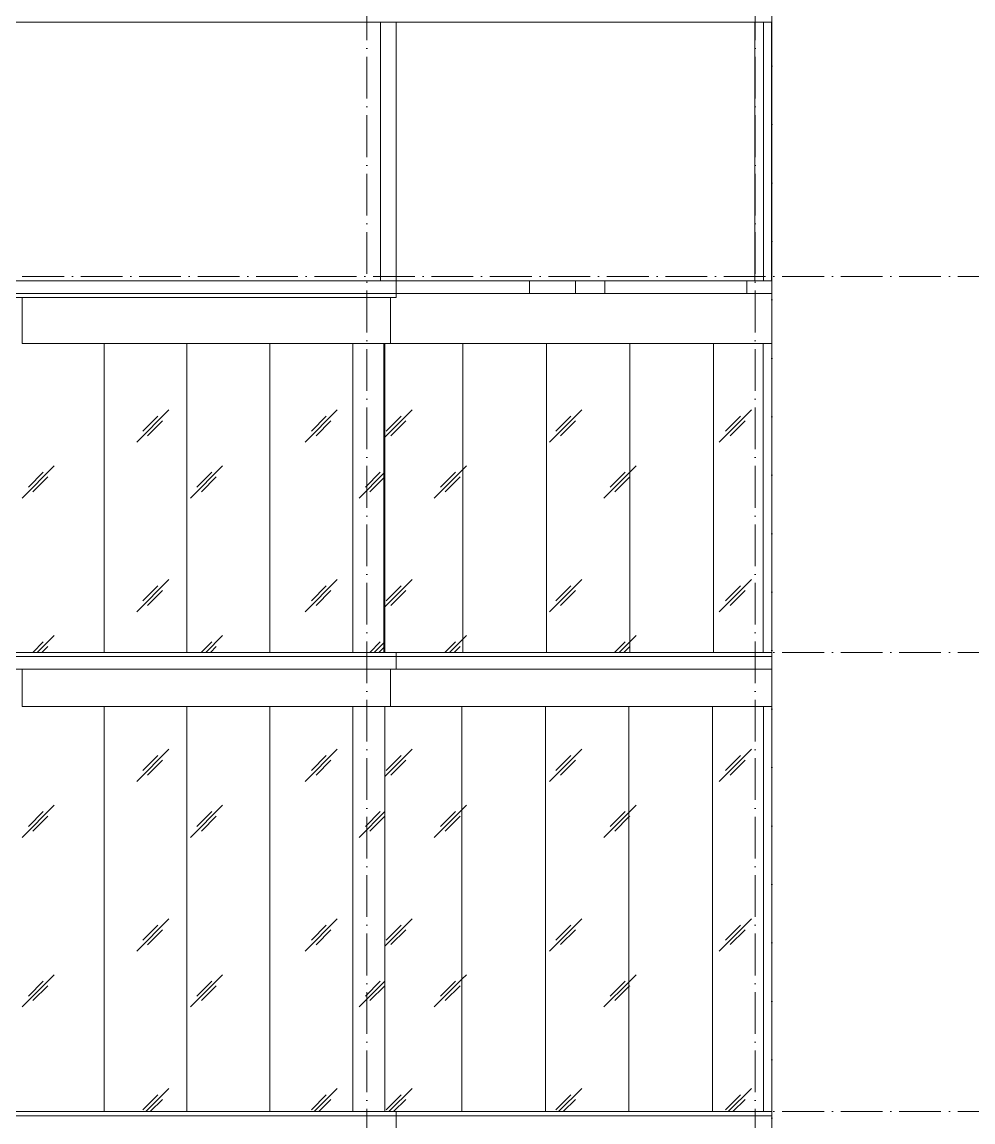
# Model space of a CAD drawing. Header units: millimetres. Extents: x -8482 to 130249, y -7482 to 93550.
# Drawn here: x 33621 to 45009, y 5375 to 18550 of the extents above; entities that cross this region are included whole.
import ezdxf

# ---------------------------------------------------------------- set-up
doc = ezdxf.new("R2010")
doc.units = ezdxf.units.MM
doc.linetypes.add('Grid Line', pattern=[14, 10, -2, 0, -2])
for name, color, linetype, lineweight in [('KINH', 152, 'Continuous', 5), ('NET CAT', 3, 'Continuous', 5), ('NET CATConcrete', 3, 'Continuous', 5), ('NET-THAY', 2, 'Continuous', 9), ('TRUC', 225, 'Continuous', 5)]:
    doc.layers.add(name, color=color, linetype=linetype, lineweight=lineweight)
pattern_1 = [(45, (19748.1, 1401.6), (0, 2032), [253.6, -2620.09]), (45, (19693, 1456.7), (0, 2032), [253.6, -2620.09]), (45, (19617, 1325.7), (0, 2032), [546.2, -2327.48]), (45, (18366.3, 2763), (0, 2032), [253.6, -2620.09]), (45, (18311.2, 2818.2), (0, 2032), [253.6, -2620.09]), (45, (18235.3, 2687.1), (0, 2032), [546.2, -2327.48])]
pattern_2 = [(45.204, (12929.5, 1401.6), (0.002, 2032), [252.7, -2610.8]), (45.204, (12874.7, 1456.7), (0.002, 2032), [252.7, -2610.8]), (45.204, (12799.4, 1325.7), (0.002, 2032), [544.27, -2319.24]), (45.204, (11557.5, 2763), (0.002, 2032), [252.7, -2610.8]), (45.204, (11502.7, 2818.2), (0.002, 2032), [252.7, -2610.8]), (45.204, (11427.4, 2687.1), (0.002, 2032), [544.27, -2319.24])]

# ---------------------------------------------------------------- blocks, each defined once
blk = doc.blocks.new('System Panel - Glazed-540955-MẶT ĐỨNG TRỤC A-Q')
at = {"layer": 'KINH'}
h = blk.add_hatch(dxfattribs=at)
h.set_pattern_fill('FP_6', color=256, style=0, pattern_type=2)
h.set_pattern_definition(pattern_1)
h.paths.add_polyline_path([(38103, 5500), (38888, 5500), (38888, 10350), (37966, 10350), (37966, 5500)], flags=0)
at = {"layer": 'KINH', "color": 10}
blk.add_line((38888, 5500), (38888, 10350), dxfattribs=at)
blk = doc.blocks.new('System Panel - Glazed-V102-MẶT ĐỨNG TRỤC A-Q')
at = {"layer": 'KINH'}
h = blk.add_hatch(dxfattribs=at)
h.set_pattern_fill('FP_6', color=256, style=0, pattern_type=2)
h.set_pattern_definition(pattern_1)
h.paths.add_polyline_path([(39888, 5500), (39888, 10350), (38888, 10350), (38888, 5500)], flags=0)
at = {"layer": 'KINH', "color": 10}
for p, q in [((38888, 10350), (38888, 5500)), ((39888, 5500), (39888, 10350))]:
    blk.add_line(p, q, dxfattribs=at)
blk = doc.blocks.new('System Panel - Glazed-V103-MẶT ĐỨNG TRỤC A-Q')
at = {"layer": 'KINH'}
h = blk.add_hatch(dxfattribs=at)
h.set_pattern_fill('FP_6', color=256, style=0, pattern_type=2)
h.set_pattern_definition(pattern_1)
h.paths.add_polyline_path([(40888, 5500), (40888, 10350), (39888, 10350), (39888, 5500)], flags=0)
at = {"layer": 'KINH', "color": 10}
for p, q in [((39888, 10350), (39888, 5500)), ((40888, 5500), (40888, 10350))]:
    blk.add_line(p, q, dxfattribs=at)
blk = doc.blocks.new('System Panel - Glazed-V104-MẶT ĐỨNG TRỤC A-Q')
at = {"layer": 'KINH'}
h = blk.add_hatch(dxfattribs=at)
h.set_pattern_fill('FP_6', color=256, style=0, pattern_type=2)
h.set_pattern_definition(pattern_1)
h.paths.add_polyline_path([(41888, 5500), (41888, 10350), (40888, 10350), (40888, 5500), (40944, 5500)], flags=0)
at = {"layer": 'KINH', "color": 10}
for p, q in [((40888, 10350), (40888, 5500)), ((41888, 5500), (41888, 10350))]:
    blk.add_line(p, q, dxfattribs=at)
blk = doc.blocks.new('System Panel - Glazed-612453-MẶT ĐỨNG TRỤC A-Q')
at = {"layer": 'KINH'}
h = blk.add_hatch(dxfattribs=at)
h.set_pattern_fill('FP_6', color=256, style=0, pattern_type=2)
h.set_pattern_definition(pattern_1)
h.paths.add_polyline_path([(42500, 5500), (42500, 10350), (41888, 10350), (41888, 5500)], flags=0)
at = {"layer": 'KINH', "color": 10}
for p, q in [((41888, 10350), (41888, 5500)), ((42500, 5500), (42500, 10350))]:
    blk.add_line(p, q, dxfattribs=at)
blk = doc.blocks.new('System Panel - Glazed-V160-MẶT ĐỨNG TRỤC A-Q')
at = {"layer": 'KINH'}
h = blk.add_hatch(dxfattribs=at)
h.set_pattern_fill('FP_11', color=256, style=0, pattern_type=2)
h.set_pattern_definition(pattern_2)
h.paths.add_polyline_path([(34603, 5500), (34603, 10350), (33621, 10350), (33621, 5500), (34551, 5500)], flags=0)
at = {"layer": 'KINH', "color": 10}
blk.add_line((34603, 5500), (34603, 10350), dxfattribs=at)
blk = doc.blocks.new('System Panel - Glazed-V161-MẶT ĐỨNG TRỤC A-Q')
at = {"layer": 'KINH'}
h = blk.add_hatch(dxfattribs=at)
h.set_pattern_fill('FP_11', color=256, style=0, pattern_type=2)
h.set_pattern_definition(pattern_2)
h.paths.add_polyline_path([(35084, 5500), (35596, 5500), (35596, 10350), (34603, 10350), (34603, 5500)], flags=0)
at = {"layer": 'KINH', "color": 10}
for p, q in [((34603, 10350), (34603, 5500)), ((35596, 5500), (35596, 10350))]:
    blk.add_line(p, q, dxfattribs=at)
blk = doc.blocks.new('System Panel - Glazed-V162-MẶT ĐỨNG TRỤC A-Q')
at = {"layer": 'KINH'}
h = blk.add_hatch(dxfattribs=at)
h.set_pattern_fill('FP_11', color=256, style=0, pattern_type=2)
h.set_pattern_definition(pattern_2)
h.paths.add_polyline_path([(36589, 5500), (36589, 10350), (35596, 10350), (35596, 5500), (35616, 5500)], flags=0)
at = {"layer": 'KINH', "color": 10}
for p, q in [((35596, 10350), (35596, 5500)), ((36589, 5500), (36589, 10350))]:
    blk.add_line(p, q, dxfattribs=at)
blk = doc.blocks.new('System Panel - Glazed-V163-MẶT ĐỨNG TRỤC A-Q')
at = {"layer": 'KINH'}
h = blk.add_hatch(dxfattribs=at)
h.set_pattern_fill('FP_11', color=256, style=0, pattern_type=2)
h.set_pattern_definition(pattern_2)
h.paths.add_polyline_path([(36682, 5500), (37582, 5500), (37582, 10350), (36589, 10350), (36589, 5500)], flags=0)
at = {"layer": 'KINH', "color": 10}
for p, q in [((36589, 10350), (36589, 5500)), ((37582, 5500), (37582, 10350))]:
    blk.add_line(p, q, dxfattribs=at)
blk = doc.blocks.new('System Panel - Glazed-615592-MẶT ĐỨNG TRỤC A-Q')
at = {"layer": 'KINH'}
h = blk.add_hatch(dxfattribs=at)
h.set_pattern_fill('FP_11', color=256, style=0, pattern_type=2)
h.set_pattern_definition(pattern_2)
h.paths.add_polyline_path([(37582, 5500), (37966, 5500), (37966, 10350), (37582, 10350), (37582, 7743)], flags=0)
at = {"layer": 'KINH', "color": 10}
for p, q in [((37582, 10350), (37582, 5500)), ((37966, 5500), (37966, 10350))]:
    blk.add_line(p, q, dxfattribs=at)
blk = doc.blocks.new('System Panel - Glazed-610734-MẶT ĐỨNG TRỤC A-Q')
at = {"layer": 'KINH'}
h = blk.add_hatch(dxfattribs=at)
h.set_pattern_fill('FP_6', color=256, style=0, pattern_type=2)
h.set_pattern_definition(pattern_1)
h.paths.add_polyline_path([(38900, 11000), (38900, 14700), (37965, 14700), (37965, 11000), (38101, 11000)], flags=0)
at = {"layer": 'KINH', "color": 10}
blk.add_line((38900, 11000), (38900, 14700), dxfattribs=at)
blk = doc.blocks.new('System Panel - Glazed-V186-MẶT ĐỨNG TRỤC A-Q')
at = {"layer": 'KINH'}
h = blk.add_hatch(dxfattribs=at)
h.set_pattern_fill('FP_6', color=256, style=0, pattern_type=2)
h.set_pattern_definition(pattern_1)
h.paths.add_polyline_path([(38900, 11000), (39900, 11000), (39900, 14700), (38900, 14700), (38900, 13605)], flags=0)
at = {"layer": 'KINH', "color": 10}
for p, q in [((38900, 14700), (38900, 11000)), ((39900, 11000), (39900, 14700))]:
    blk.add_line(p, q, dxfattribs=at)
blk = doc.blocks.new('System Panel - Glazed-V187-MẶT ĐỨNG TRỤC A-Q')
at = {"layer": 'KINH'}
h = blk.add_hatch(dxfattribs=at)
h.set_pattern_fill('FP_6', color=256, style=0, pattern_type=2)
h.set_pattern_definition(pattern_1)
h.paths.add_polyline_path([(39900, 11000), (40900, 11000), (40900, 14700), (39900, 14700), (39900, 13605)], flags=0)
at = {"layer": 'KINH', "color": 10}
for p, q in [((39900, 14700), (39900, 11000)), ((40900, 11000), (40900, 14700))]:
    blk.add_line(p, q, dxfattribs=at)
blk = doc.blocks.new('System Panel - Glazed-V188-MẶT ĐỨNG TRỤC A-Q')
at = {"layer": 'KINH'}
h = blk.add_hatch(dxfattribs=at)
h.set_pattern_fill('FP_6', color=256, style=0, pattern_type=2)
h.set_pattern_definition(pattern_1)
h.paths.add_polyline_path([(40944, 11000), (41900, 11000), (41900, 14700), (40900, 14700), (40900, 11000)], flags=0)
at = {"layer": 'KINH', "color": 10}
for p, q in [((40900, 14700), (40900, 11000)), ((41900, 11000), (41900, 14700))]:
    blk.add_line(p, q, dxfattribs=at)
blk = doc.blocks.new('System Panel - Glazed-610735-MẶT ĐỨNG TRỤC A-Q')
at = {"layer": 'KINH'}
h = blk.add_hatch(dxfattribs=at)
h.set_pattern_fill('FP_6', color=256, style=0, pattern_type=2)
h.set_pattern_definition(pattern_1)
h.paths.add_polyline_path([(42497, 11000), (42497, 14700), (41900, 14700), (41900, 11000)], flags=0)
at = {"layer": 'KINH', "color": 10}
for p, q in [((41900, 14700), (41900, 11000)), ((42497, 11000), (42497, 14700))]:
    blk.add_line(p, q, dxfattribs=at)
blk = doc.blocks.new('System Panel - Glazed-V245-MẶT ĐỨNG TRỤC A-Q')
at = {"layer": 'KINH'}
h = blk.add_hatch(dxfattribs=at)
h.set_pattern_fill('FP_11', color=256, style=0, pattern_type=2)
h.set_pattern_definition(pattern_2)
h.paths.add_polyline_path([(34551, 11000), (34603, 11000), (34603, 14700), (33621, 14700), (33621, 11000)], flags=0)
at = {"layer": 'KINH', "color": 10}
blk.add_line((34603, 11000), (34603, 14700), dxfattribs=at)
blk = doc.blocks.new('System Panel - Glazed-V246-MẶT ĐỨNG TRỤC A-Q')
at = {"layer": 'KINH'}
h = blk.add_hatch(dxfattribs=at)
h.set_pattern_fill('FP_11', color=256, style=0, pattern_type=2)
h.set_pattern_definition(pattern_2)
h.paths.add_polyline_path([(35596, 11000), (35596, 14700), (34603, 14700), (34603, 11000), (35084, 11000)], flags=0)
at = {"layer": 'KINH', "color": 10}
for p, q in [((34603, 14700), (34603, 11000)), ((35596, 11000), (35596, 14700))]:
    blk.add_line(p, q, dxfattribs=at)
blk = doc.blocks.new('System Panel - Glazed-V247-MẶT ĐỨNG TRỤC A-Q')
at = {"layer": 'KINH'}
h = blk.add_hatch(dxfattribs=at)
h.set_pattern_fill('FP_11', color=256, style=0, pattern_type=2)
h.set_pattern_definition(pattern_2)
h.paths.add_polyline_path([(35616, 11000), (36589, 11000), (36589, 14700), (35596, 14700), (35596, 11000)], flags=0)
at = {"layer": 'KINH', "color": 10}
for p, q in [((35596, 14700), (35596, 11000)), ((36589, 11000), (36589, 14700))]:
    blk.add_line(p, q, dxfattribs=at)
blk = doc.blocks.new('System Panel - Glazed-V248-MẶT ĐỨNG TRỤC A-Q')
at = {"layer": 'KINH'}
h = blk.add_hatch(dxfattribs=at)
h.set_pattern_fill('FP_11', color=256, style=0, pattern_type=2)
h.set_pattern_definition(pattern_2)
h.paths.add_polyline_path([(37582, 11000), (37582, 14700), (36589, 14700), (36589, 11000), (36682, 11000)], flags=0)
at = {"layer": 'KINH', "color": 10}
for p, q in [((36589, 14700), (36589, 11000)), ((37582, 11000), (37582, 14700))]:
    blk.add_line(p, q, dxfattribs=at)
blk = doc.blocks.new('System Panel - Glazed-671095-MẶT ĐỨNG TRỤC A-Q')
at = {"layer": 'KINH'}
h = blk.add_hatch(dxfattribs=at)
h.set_pattern_fill('FP_11', color=256, style=0, pattern_type=2)
h.set_pattern_definition(pattern_2)
h.paths.add_polyline_path([(37582, 11000), (37954, 11000), (37954, 14700), (37582, 14700), (37582, 13605)], flags=0)
at = {"layer": 'KINH', "color": 10}
for p, q in [((37582, 14700), (37582, 11000)), ((37954, 11000), (37954, 14700))]:
    blk.add_line(p, q, dxfattribs=at)
blk = doc.blocks.new('System Panel - Glazed-V249-MẶT ĐỨNG TRỤC A-Q')
at = {"layer": 'KINH'}
h = blk.add_hatch(dxfattribs=at)
h.set_pattern_fill('FP_12', color=256, style=0, pattern_type=2)
h.set_pattern_definition([(46.738, (2817.9, 1401.6), (-0.005, 2032), [246.24, -2544.1]), (46.738, (2766, 1456.7), (-0.005, 2032), [246.24, -2544.1]), (46.738, (2694.6, 1325.7), (-0.005, 2032), [530.36, -2259.98]), (46.738, (1517.5, 2763), (-0.005, 2032), [246.24, -2544.1]), (46.738, (1465.6, 2818.2), (-0.005, 2032), [246.24, -2544.1]), (46.738, (1394.2, 2687.1), (-0.005, 2032), [530.36, -2259.98])])
h.paths.add_polyline_path([(37954, 11000), (37965, 11000), (37965, 14700), (37954, 14700), (37954, 13605)], flags=0)
at = {"layer": 'KINH', "color": 10}
blk.add_line((37965, 14700), (37965, 11000), dxfattribs=at)
blk = doc.blocks.new('ALC1807-ASCENT PLAZA-TANG 1_2_rvt-1-MẶT ĐỨNG TRỤC A-Q')
at = {"color": 90, "lineweight": 15}
for p, q in [((37898, 18550), (21405, 18550)), ((37913, 18550), (37898, 18550)), ((38102, 18550), (37913, 18550)), ((42500, 18550), (38102, 18550)), ((42597, 18550), (42397, 18550)), ((21405, 15450), (37898, 15450)), ((37898, 15450), (37913, 15450)), ((38102, 15450), (37913, 15450)), ((38102, 15450), (42500, 15450)), ((39700, 15300), (39700, 15450)), ((42597, 15450), (42397, 15450))]:
    blk.add_line(p, q, dxfattribs=at)
at = {"layer": 'NET-THAY', "lineweight": 15}
for p, q in [((37913, 15450), (37913, 18550)), ((38102, 18550), (38102, 15450)), ((38102, 15450), (38102, 18550)), ((42397, 15450), (42397, 18550)), ((42500, 15450), (42500, 18550)), ((42597, 18550), (42597, 15450))]:
    blk.add_line(p, q, dxfattribs=at)
at = {"layer": 'NET-THAY', "color": 7}
for p, q in [((21408, 11000), (38101, 11000)), ((38101, 10950), (21408, 10950)), ((38101, 11000), (42600, 11000)), ((38101, 11000), (38101, 10950)), ((42600, 10950), (38101, 10950)), ((42600, 11000), (42600, 10950)), ((21409, 5500), (38103, 5500)), ((38103, 5450), (21409, 5450)), ((38103, 5500), (42601, 5500)), ((38103, 5500), (38103, 5450)), ((42601, 5450), (38103, 5450)), ((42601, 5500), (42601, 5450))]:
    blk.add_line(p, q, dxfattribs=at)
at = {"color": 250, "lineweight": 15}
for name in ['System Panel - Glazed-V245-MẶT ĐỨNG TRỤC A-Q', 'System Panel - Glazed-V246-MẶT ĐỨNG TRỤC A-Q', 'System Panel - Glazed-V247-MẶT ĐỨNG TRỤC A-Q', 'System Panel - Glazed-V248-MẶT ĐỨNG TRỤC A-Q', 'System Panel - Glazed-671095-MẶT ĐỨNG TRỤC A-Q', 'System Panel - Glazed-V249-MẶT ĐỨNG TRỤC A-Q', 'System Panel - Glazed-610734-MẶT ĐỨNG TRỤC A-Q', 'System Panel - Glazed-V186-MẶT ĐỨNG TRỤC A-Q', 'System Panel - Glazed-V187-MẶT ĐỨNG TRỤC A-Q', 'System Panel - Glazed-V188-MẶT ĐỨNG TRỤC A-Q', 'System Panel - Glazed-610735-MẶT ĐỨNG TRỤC A-Q', 'System Panel - Glazed-V160-MẶT ĐỨNG TRỤC A-Q', 'System Panel - Glazed-V161-MẶT ĐỨNG TRỤC A-Q', 'System Panel - Glazed-V162-MẶT ĐỨNG TRỤC A-Q', 'System Panel - Glazed-V163-MẶT ĐỨNG TRỤC A-Q', 'System Panel - Glazed-615592-MẶT ĐỨNG TRỤC A-Q', 'System Panel - Glazed-540955-MẶT ĐỨNG TRỤC A-Q', 'System Panel - Glazed-V102-MẶT ĐỨNG TRỤC A-Q', 'System Panel - Glazed-V103-MẶT ĐỨNG TRỤC A-Q', 'System Panel - Glazed-V104-MẶT ĐỨNG TRỤC A-Q', 'System Panel - Glazed-612453-MẶT ĐỨNG TRỤC A-Q']:
    blk.add_blockref(name, (0, 0), dxfattribs=at)
blk = doc.blocks.new('ALC1807-ASCENT PLAZA-TANG DIEN HINH_rvt-1-MẶT ĐỨNG TRỤC A-Q')
at = {"layer": 'NET-THAY', "color": 250, "lineweight": 15}
for p, q in [((38102, 15450), (38102, 15300)), ((21507, 15300), (37898, 15300)), ((38102, 15300), (37898, 15300))]:
    blk.add_line(p, q, dxfattribs=at)

msp = doc.modelspace()

# ---------------------------------------------------------------- linework, layer by layer
at = {"layer": 'NET CAT'}
for p, q in [((42599.9, 18400), (42599.9, 15300)), ((40249.9, 15450), (40249.9, 15300)), ((40599.9, 15300), (40599.9, 15450)), ((42299.9, 15450), (42299.9, 15300)), ((42599.9, 14700), (42599.9, 11000)), ((42599.9, 10350), (42599.9, 5500))]:
    msp.add_line(p, q, dxfattribs=at)
at = {"layer": 'NET CATConcrete'}
for p, q in [((38101.6, 15300), (42599.9, 15300)), ((42599.9, 15300), (42599.9, 14700)), ((38033, 15250), (33620.9, 15250)), ((33620.9, 15250), (33620.9, 14700)), ((38033, 14700), (38033, 15250)), ((33620.9, 14700), (38033, 14700)), ((38033, 14700), (42599.9, 14700)), ((38033, 10800), (33620.9, 10800)), ((33620.9, 10800), (33620.9, 10350)), ((38033, 10350), (38033, 10800)), ((42599.9, 10800), (38101.4, 10800)), ((42599.9, 10800), (42599.9, 10350)), ((33620.9, 10350), (38033, 10350)), ((38033, 10350), (42599.9, 10350))]:
    msp.add_line(p, q, dxfattribs=at)
at = {"layer": 'NET-THAY'}
for p, q in [((42596.9, 18550), (42599.9, 18550)), ((42599.9, 18550), (42599.9, 18400)), ((42599.9, 18400), (42596.9, 18400)), ((38101.4, 15300), (38101.4, 15250)), ((38101.4, 15250), (33142.4, 15250)), ((15961, 10950), (38101.4, 10950)), ((38101.4, 10950), (42599.9, 10950)), ((38101.4, 10950), (38101.4, 10800)), ((42599.9, 10950), (42599.9, 10800)), ((42599.9, 10800), (20242.6, 10800)), ((38101.4, 5450), (38101.4, 5300)), ((42599.9, 5450), (42599.9, 5300))]:
    msp.add_line(p, q, dxfattribs=at)
at = {"layer": 'TRUC', "linetype": 'Grid Line', "ltscale": 50}
for p, q in [((37749.9, -6170.4), (37749.9, 93540.4)), ((42399.9, -6170.4), (42399.9, 93540.4)), ((42599.9, -2881.6), (42599.9, 93540.4)), ((-8381.6, 15500), (51521, 15500)), ((-8381.6, 11000), (51521, 11000)), ((-8381.6, 5500), (51521, 5500))]:
    msp.add_line(p, q, dxfattribs=at)

# ---------------------------------------------------------------- block references
at = {"lineweight": 5}
for name in ['ALC1807-ASCENT PLAZA-TANG DIEN HINH_rvt-1-MẶT ĐỨNG TRỤC A-Q', 'ALC1807-ASCENT PLAZA-TANG 1_2_rvt-1-MẶT ĐỨNG TRỤC A-Q']:
    msp.add_blockref(name, (0, 0), dxfattribs=at)

doc.saveas('drawing.dxf')
